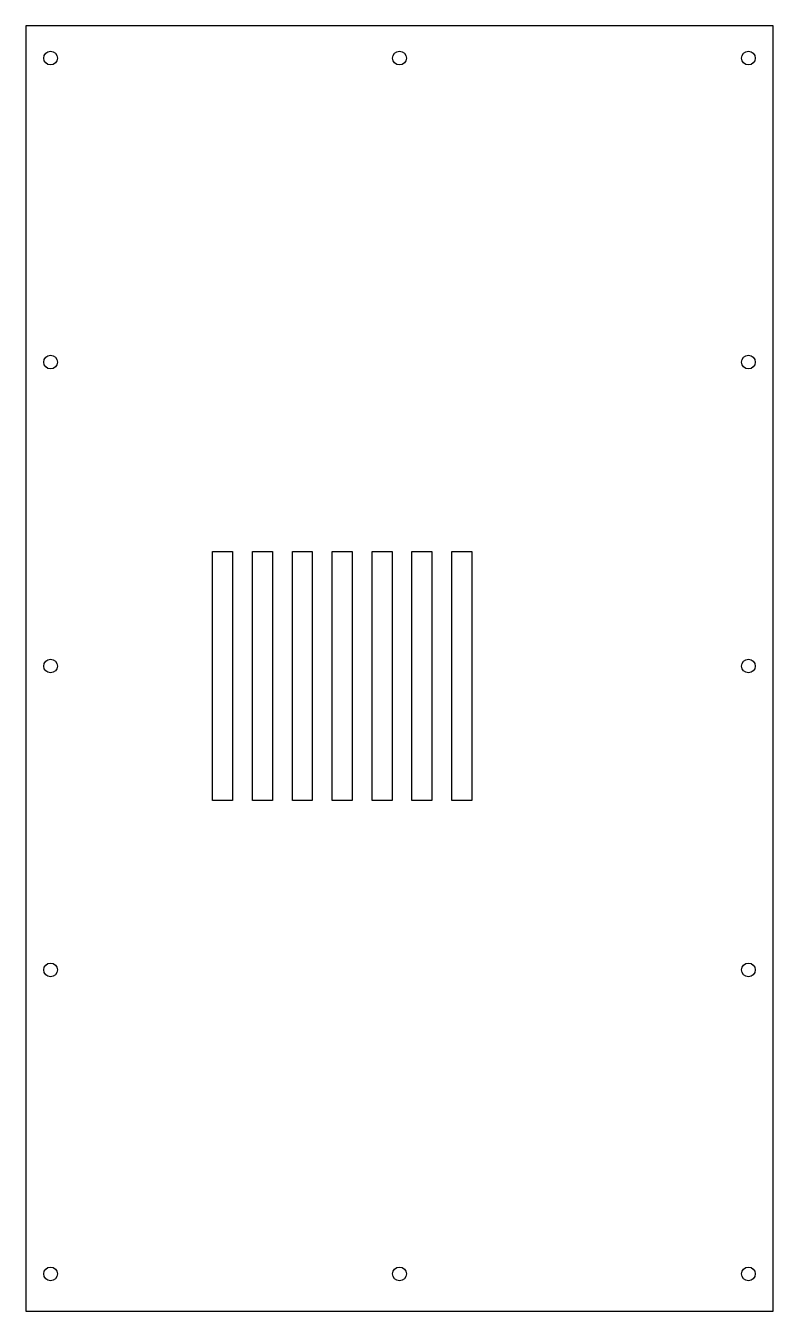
# Model space of a CAD drawing. Header units: millimetres. Extents: x -135 to 165, y -5 to 511.
import ezdxf

# ---------------------------------------------------------------- set-up
doc = ezdxf.new("R2010")
doc.units = ezdxf.units.MM
doc.layers.add('kontur', color=7, linetype='Continuous')

msp = doc.modelspace()

# ---------------------------------------------------------------- linework, layer by layer
at = {"layer": 'kontur'}
for p, q in [((-135, 511), (-135, -5)), ((165, 511), (-135, 511)), ((165, -5), (165, 511)), ((-60, 200), (-60, 300)), ((-60, 300), (-52, 300)), ((-52, 300), (-52, 200)), ((-44, 200), (-44, 300)), ((-44, 300), (-36, 300)), ((-36, 300), (-36, 200)), ((-28, 200), (-28, 300)), ((-28, 300), (-20, 300)), ((-20, 300), (-20, 200)), ((-12, 200), (-12, 300)), ((-12, 300), (-4, 300)), ((-4, 300), (-4, 200)), ((4, 200), (4, 300)), ((4, 300), (12, 300)), ((12, 300), (12, 200)), ((20, 200), (20, 300)), ((20, 300), (28, 300)), ((28, 300), (28, 200)), ((36, 200), (36, 300)), ((36, 300), (44, 300)), ((44, 300), (44, 200)), ((-52, 200), (-60, 200)), ((-36, 200), (-44, 200)), ((-20, 200), (-28, 200)), ((-4, 200), (-12, 200)), ((12, 200), (4, 200)), ((28, 200), (20, 200)), ((44, 200), (36, 200)), ((-135, -5), (165, -5))]:
    msp.add_line(p, q, dxfattribs=at)
for centre in [(-125, 498), (15, 498), (155, 498), (-125, 376), (155, 376), (-125, 254), (155, 254), (-125, 132), (155, 132), (-125, 10), (15, 10), (155, 10)]:
    msp.add_circle(centre, 2.75, dxfattribs=at)

doc.saveas('drawing.dxf')
